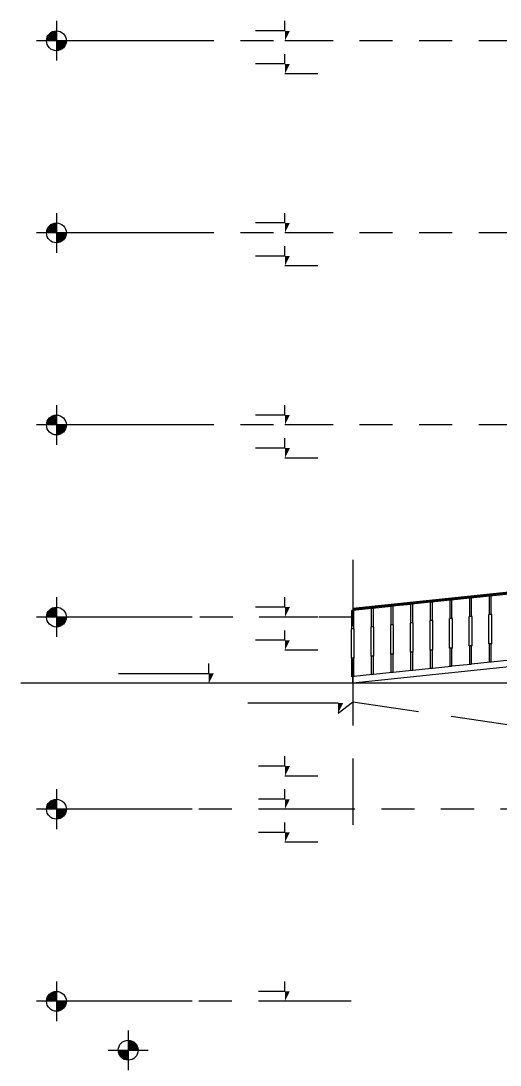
# Model space of a CAD drawing. Header units: metres. Extents: x -220 to 294, y -29 to 18.
# Drawn here: x -186.11 to -184.3, y 10.83 to 14.771 of the extents above; entities that cross this region are included whole.
import ezdxf

# ---------------------------------------------------------------- set-up
doc = ezdxf.new("R2010")
doc.units = ezdxf.units.M
doc.header["$MEASUREMENT"] = 0
doc.linetypes.add('DASHED2', pattern=[0.375, 0.25, -0.125])
doc.linetypes.add('DASHED4', pattern=[0.1875, 0.125, -0.0625])
for name, color, linetype in [('Cizgi', 7, 'Continuous'), ('Kesit_Kot', 7, 'Continuous'), ('Rota', 7, 'Continuous'), ('Standart', 7, 'Continuous'), ('Tarama', 7, 'Continuous')]:
    doc.layers.add(name, color=color, linetype=linetype)

msp = doc.modelspace()

# ---------------------------------------------------------------- hatches: boundary and pattern name
at = {"layer": 'Kesit_Kot', "linetype": 'Continuous', "lineweight": -3}
for points in [[(-185.113, 14.6962), (-185.0942, 14.7337), (-185.113, 14.7337)], [(-185.113, 14.5712), (-185.0942, 14.6087), (-185.113, 14.6087)], [(-185.113, 13.9712), (-185.0942, 14.0087), (-185.113, 14.0087)], [(-185.113, 13.8462), (-185.0942, 13.8837), (-185.113, 13.8837)], [(-185.113, 13.2462), (-185.0942, 13.2837), (-185.113, 13.2837)], [(-185.113, 13.1212), (-185.0942, 13.1587), (-185.113, 13.1587)], [(-185.113, 12.5212), (-185.0942, 12.5587), (-185.113, 12.5587)], [(-185.113, 12.3962), (-185.0942, 12.4337), (-185.113, 12.4337)], [(-185.4004, 12.2712), (-185.3817, 12.3087), (-185.4004, 12.3087)], [(-184.9119, 12.1592), (-184.8932, 12.1967), (-184.9119, 12.1967)], [(-185.113, 11.9212), (-185.0942, 11.9587), (-185.113, 11.9587)], [(-185.113, 11.7962), (-185.0942, 11.8337), (-185.113, 11.8337)], [(-185.113, 11.6712), (-185.0942, 11.7087), (-185.113, 11.7087)], [(-185.113, 11.0712), (-185.0942, 11.1087), (-185.113, 11.1087)]]:
    msp.add_hatch(color=251, dxfattribs=at).paths.add_polyline_path(points)
at = {"layer": 'Tarama', "linetype": 'Continuous', "lineweight": -3}
for color, points in [(251, [(-186.0134, 14.6962), (-186.0131, 14.7004), (-186.0124, 14.7046), (-186.0113, 14.7086), (-186.0097, 14.7125), (-186.0076, 14.7162), (-186.0052, 14.7196), (-186.0024, 14.7228), (-185.9993, 14.7256), (-185.9958, 14.728), (-185.9921, 14.73), (-185.9883, 14.7316), (-185.9842, 14.7328), (-185.9801, 14.7335), (-185.9759, 14.7337), (-185.9759, 14.6962)]), (251, [(-185.9384, 14.6962), (-185.9386, 14.6921), (-185.9393, 14.6879), (-185.9405, 14.6839), (-185.9421, 14.68), (-185.9441, 14.6763), (-185.9466, 14.6729), (-185.9494, 14.6697), (-185.9525, 14.6669), (-185.9559, 14.6645), (-185.9596, 14.6625), (-185.9635, 14.6609), (-185.9675, 14.6597), (-185.9717, 14.659), (-185.9759, 14.6587), (-185.9759, 14.6962)]), (251, [(-186.0134, 13.9712), (-186.0131, 13.9754), (-186.0124, 13.9796), (-186.0113, 13.9836), (-186.0097, 13.9875), (-186.0076, 13.9912), (-186.0052, 13.9946), (-186.0024, 13.9978), (-185.9993, 14.0006), (-185.9958, 14.003), (-185.9921, 14.005), (-185.9883, 14.0066), (-185.9842, 14.0078), (-185.9801, 14.0085), (-185.9759, 14.0087), (-185.9759, 13.9712)]), (251, [(-185.9384, 13.9712), (-185.9386, 13.9671), (-185.9393, 13.9629), (-185.9405, 13.9589), (-185.9421, 13.955), (-185.9441, 13.9513), (-185.9466, 13.9479), (-185.9494, 13.9447), (-185.9525, 13.9419), (-185.9559, 13.9395), (-185.9596, 13.9375), (-185.9635, 13.9359), (-185.9675, 13.9347), (-185.9717, 13.934), (-185.9759, 13.9337), (-185.9759, 13.9712)]), (251, [(-186.0134, 13.2462), (-186.0131, 13.2504), (-186.0124, 13.2546), (-186.0113, 13.2586), (-186.0097, 13.2625), (-186.0076, 13.2662), (-186.0052, 13.2696), (-186.0024, 13.2728), (-185.9993, 13.2756), (-185.9958, 13.278), (-185.9921, 13.28), (-185.9883, 13.2816), (-185.9842, 13.2828), (-185.9801, 13.2835), (-185.9759, 13.2837), (-185.9759, 13.2462)]), (251, [(-185.9384, 13.2462), (-185.9386, 13.2421), (-185.9393, 13.2379), (-185.9405, 13.2339), (-185.9421, 13.23), (-185.9441, 13.2263), (-185.9466, 13.2229), (-185.9494, 13.2197), (-185.9525, 13.2169), (-185.9559, 13.2145), (-185.9596, 13.2125), (-185.9635, 13.2109), (-185.9675, 13.2097), (-185.9717, 13.209), (-185.9759, 13.2087), (-185.9759, 13.2462)]), (251, [(-186.0134, 12.5212), (-186.0131, 12.5254), (-186.0124, 12.5296), (-186.0113, 12.5336), (-186.0097, 12.5375), (-186.0076, 12.5412), (-186.0052, 12.5446), (-186.0024, 12.5478), (-185.9993, 12.5506), (-185.9958, 12.553), (-185.9921, 12.555), (-185.9883, 12.5566), (-185.9842, 12.5578), (-185.9801, 12.5585), (-185.9759, 12.5587), (-185.9759, 12.5212)]), (251, [(-185.9384, 12.5212), (-185.9386, 12.5171), (-185.9393, 12.5129), (-185.9405, 12.5089), (-185.9421, 12.505), (-185.9441, 12.5013), (-185.9466, 12.4979), (-185.9494, 12.4947), (-185.9525, 12.4919), (-185.9559, 12.4895), (-185.9596, 12.4875), (-185.9635, 12.4859), (-185.9675, 12.4847), (-185.9717, 12.484), (-185.9759, 12.4837), (-185.9759, 12.5212)]), (251, [(-186.0134, 11.7962), (-186.0131, 11.8004), (-186.0124, 11.8046), (-186.0113, 11.8086), (-186.0097, 11.8125), (-186.0076, 11.8162), (-186.0052, 11.8196), (-186.0024, 11.8228), (-185.9993, 11.8256), (-185.9958, 11.828), (-185.9921, 11.83), (-185.9883, 11.8316), (-185.9842, 11.8328), (-185.9801, 11.8335), (-185.9759, 11.8337), (-185.9759, 11.7962)]), (251, [(-185.9384, 11.7962), (-185.9386, 11.7921), (-185.9393, 11.7879), (-185.9405, 11.7839), (-185.9421, 11.78), (-185.9441, 11.7763), (-185.9466, 11.7729), (-185.9494, 11.7697), (-185.9525, 11.7669), (-185.9559, 11.7645), (-185.9596, 11.7625), (-185.9635, 11.7609), (-185.9675, 11.7597), (-185.9717, 11.759), (-185.9759, 11.7587), (-185.9759, 11.7962)]), (251, [(-186.0134, 11.0712), (-186.0131, 11.0754), (-186.0124, 11.0796), (-186.0113, 11.0836), (-186.0097, 11.0875), (-186.0076, 11.0912), (-186.0052, 11.0946), (-186.0024, 11.0978), (-185.9993, 11.1006), (-185.9958, 11.103), (-185.9921, 11.105), (-185.9883, 11.1066), (-185.9842, 11.1078), (-185.9801, 11.1085), (-185.9759, 11.1087), (-185.9759, 11.0712)]), (251, [(-185.9384, 11.0712), (-185.9386, 11.0671), (-185.9393, 11.0629), (-185.9405, 11.0589), (-185.9421, 11.055), (-185.9441, 11.0513), (-185.9466, 11.0479), (-185.9494, 11.0447), (-185.9525, 11.0419), (-185.9559, 11.0395), (-185.9596, 11.0375), (-185.9635, 11.0359), (-185.9675, 11.0347), (-185.9717, 11.034), (-185.9759, 11.0337), (-185.9759, 11.0712)]), (216, [(-185.7049, 10.9241), (-185.7007, 10.9239), (-185.6965, 10.9232), (-185.6925, 10.922), (-185.6886, 10.9204), (-185.6849, 10.9184), (-185.6815, 10.9159), (-185.6784, 10.9131), (-185.6756, 10.91), (-185.6731, 10.9066), (-185.6711, 10.9029), (-185.6695, 10.899), (-185.6683, 10.8949), (-185.6676, 10.8908), (-185.6674, 10.8866), (-185.7049, 10.8866)]), (216, [(-185.7049, 10.8491), (-185.7091, 10.8493), (-185.7132, 10.85), (-185.7173, 10.8512), (-185.7211, 10.8528), (-185.7248, 10.8548), (-185.7283, 10.8573), (-185.7314, 10.8601), (-185.7342, 10.8632), (-185.7366, 10.8667), (-185.7387, 10.8703), (-185.7403, 10.8742), (-185.7414, 10.8783), (-185.7421, 10.8824), (-185.7424, 10.8866), (-185.7049, 10.8866)])]:
    msp.add_hatch(color=color, dxfattribs=at).paths.add_polyline_path(points)

# ---------------------------------------------------------------- linework, layer by layer
at = {"layer": 'Cizgi', "color": 251, "linetype": 'DASHED4', "lineweight": -3}
for points in [[(-184.2561, 14.6962), (-185.613, 14.6962)], [(-184.2561, 13.9712), (-185.613, 13.9712)], [(-184.2561, 13.2462), (-185.613, 13.2462)], [(-184.8596, 12.5212), (-185.613, 12.5212)], [(-184.863, 11.7962), (-185.613, 11.7962)], [(-179.2236, 11.7962), (-184.863, 11.7962)], [(-184.863, 11.0712), (-185.613, 11.0712)]]:
    msp.add_lwpolyline(points, dxfattribs=at)
at = {"layer": 'Cizgi', "color": 251, "linetype": 'Continuous', "lineweight": -3}
for points in [[(-182.7061, 12.7752), (-184.8561, 12.5502)], [(-183.8811, 12.6561), (-184.8561, 12.5541)], [(-184.5631, 12.5769), (-184.6337, 12.5695)], [(-184.5596, 12.5773), (-184.5631, 12.5769)], [(-184.5631, 12.5078), (-184.5631, 12.5769)], [(-184.4889, 12.5847), (-184.5596, 12.5773)], [(-184.556, 12.5773), (-184.5596, 12.5773)], [(-184.556, 12.5078), (-184.556, 12.5773)], [(-184.4854, 12.585), (-184.4889, 12.5847)], [(-184.4889, 12.5156), (-184.4889, 12.5847)], [(-184.4148, 12.5924), (-184.4854, 12.585)], [(-184.4819, 12.585), (-184.4854, 12.585)], [(-184.4819, 12.5156), (-184.4819, 12.585)], [(-184.4113, 12.5928), (-184.4148, 12.5924)], [(-184.4148, 12.5234), (-184.4148, 12.5924)], [(-184.3407, 12.6002), (-184.4113, 12.5928)], [(-184.4077, 12.5928), (-184.4113, 12.5928)], [(-184.4077, 12.5234), (-184.4077, 12.5928)], [(-184.3371, 12.6006), (-184.3407, 12.6002)], [(-184.3407, 12.5311), (-184.3407, 12.6002)], [(-184.2665, 12.6079), (-184.3371, 12.6006)], [(-184.3336, 12.6006), (-184.3371, 12.6006)], [(-184.3336, 12.5311), (-184.3336, 12.6006)], [(-184.8596, 12.4768), (-184.8596, 12.5462)], [(-184.8561, 12.5462), (-184.8596, 12.5462)], [(-184.8561, 12.5541), (-184.8561, 12.5502)], [(-184.7855, 12.5536), (-184.8561, 12.5462)], [(-184.8561, 12.5502), (-184.8561, 12.5462)], [(-184.8526, 12.5462), (-184.8561, 12.5462)], [(-184.8526, 12.4768), (-184.8526, 12.5462)], [(-184.782, 12.554), (-184.7855, 12.5536)], [(-184.7855, 12.4846), (-184.7855, 12.5536)], [(-184.7114, 12.5614), (-184.782, 12.554)], [(-184.7784, 12.554), (-184.782, 12.554)], [(-184.7784, 12.4846), (-184.7784, 12.554)], [(-184.7078, 12.5618), (-184.7114, 12.5614)], [(-184.7114, 12.4923), (-184.7114, 12.5614)], [(-184.6372, 12.5692), (-184.7078, 12.5618)], [(-184.7043, 12.5618), (-184.7078, 12.5618)], [(-184.7043, 12.4923), (-184.7043, 12.5618)], [(-184.6337, 12.5695), (-184.6372, 12.5692)], [(-184.6372, 12.5001), (-184.6372, 12.5692)], [(-184.6302, 12.5695), (-184.6337, 12.5695)], [(-184.6302, 12.5001), (-184.6302, 12.5695)], [(-184.639, 12.389), (-184.639, 12.5001)], [(-184.6372, 12.5001), (-184.639, 12.5001)], [(-184.6302, 12.5001), (-184.6372, 12.5001)], [(-184.6284, 12.5001), (-184.6302, 12.5001)], [(-184.6284, 12.389), (-184.6284, 12.5001)], [(-184.5649, 12.3967), (-184.5649, 12.5078)], [(-184.5631, 12.5078), (-184.5649, 12.5078)], [(-184.556, 12.5078), (-184.5631, 12.5078)], [(-184.5542, 12.5078), (-184.556, 12.5078)], [(-184.5542, 12.3967), (-184.5542, 12.5078)], [(-184.4907, 12.4045), (-184.4907, 12.5156)], [(-184.4889, 12.5156), (-184.4907, 12.5156)], [(-184.4819, 12.5156), (-184.4889, 12.5156)], [(-184.4801, 12.5156), (-184.4819, 12.5156)], [(-184.4801, 12.4045), (-184.4801, 12.5156)], [(-184.4166, 12.4122), (-184.4166, 12.5234)], [(-184.4148, 12.5234), (-184.4166, 12.5234)], [(-184.4077, 12.5234), (-184.4148, 12.5234)], [(-184.406, 12.5234), (-184.4077, 12.5234)], [(-184.406, 12.4122), (-184.406, 12.5234)], [(-184.3424, 12.42), (-184.3424, 12.5311)], [(-184.3407, 12.5311), (-184.3424, 12.5311)], [(-184.3336, 12.5311), (-184.3407, 12.5311)], [(-184.3318, 12.5311), (-184.3336, 12.5311)], [(-184.3318, 12.42), (-184.3318, 12.5311)], [(-184.8614, 12.3657), (-184.8614, 12.4768)], [(-184.8596, 12.4768), (-184.8614, 12.4768)], [(-184.8526, 12.4768), (-184.8596, 12.4768)], [(-184.8508, 12.4768), (-184.8526, 12.4768)], [(-184.8508, 12.3657), (-184.8508, 12.4768)], [(-184.7873, 12.3735), (-184.7873, 12.4846)], [(-184.7855, 12.4846), (-184.7873, 12.4846)], [(-184.7784, 12.4846), (-184.7855, 12.4846)], [(-184.7767, 12.4846), (-184.7784, 12.4846)], [(-184.7767, 12.3735), (-184.7767, 12.4846)], [(-184.7131, 12.3812), (-184.7131, 12.4923)], [(-184.7114, 12.4923), (-184.7131, 12.4923)], [(-184.7043, 12.4923), (-184.7114, 12.4923)], [(-184.7025, 12.4923), (-184.7043, 12.4923)], [(-184.7025, 12.3812), (-184.7025, 12.4923)], [(-184.3407, 12.42), (-184.3424, 12.42)], [(-184.3407, 12.3506), (-184.3407, 12.42)], [(-184.3336, 12.42), (-184.3407, 12.42)], [(-184.3336, 12.3509), (-184.3336, 12.42)], [(-184.3318, 12.42), (-184.3336, 12.42)], [(-184.7114, 12.3812), (-184.7131, 12.3812)], [(-184.7114, 12.3118), (-184.7114, 12.3812)], [(-184.7043, 12.3812), (-184.7114, 12.3812)], [(-184.7043, 12.3121), (-184.7043, 12.3812)], [(-184.7025, 12.3812), (-184.7043, 12.3812)], [(-184.6372, 12.389), (-184.639, 12.389)], [(-184.6372, 12.3195), (-184.6372, 12.389)], [(-184.6302, 12.389), (-184.6372, 12.389)], [(-184.6302, 12.3199), (-184.6302, 12.389)], [(-184.6284, 12.389), (-184.6302, 12.389)], [(-184.5631, 12.3967), (-184.5649, 12.3967)], [(-184.5631, 12.3273), (-184.5631, 12.3967)], [(-184.556, 12.3967), (-184.5631, 12.3967)], [(-184.556, 12.3277), (-184.556, 12.3967)], [(-184.5542, 12.3967), (-184.556, 12.3967)], [(-184.4889, 12.4045), (-184.4907, 12.4045)], [(-184.4889, 12.335), (-184.4889, 12.4045)], [(-184.4819, 12.4045), (-184.4889, 12.4045)], [(-184.4819, 12.3354), (-184.4819, 12.4045)], [(-184.4801, 12.4045), (-184.4819, 12.4045)], [(-184.4148, 12.4122), (-184.4166, 12.4122)], [(-184.4148, 12.3428), (-184.4148, 12.4122)], [(-184.4077, 12.4122), (-184.4148, 12.4122)], [(-184.4077, 12.3432), (-184.4077, 12.4122)], [(-184.406, 12.4122), (-184.4077, 12.4122)], [(-184.8596, 12.3657), (-184.8614, 12.3657)], [(-184.8596, 12.2962), (-184.8596, 12.3657)], [(-184.8526, 12.3657), (-184.8596, 12.3657)], [(-183.8811, 12.3733), (-184.8561, 12.2712)], [(-184.8526, 12.2966), (-184.8526, 12.3657)], [(-184.8508, 12.3657), (-184.8526, 12.3657)], [(-184.7855, 12.3735), (-184.7873, 12.3735)], [(-184.7855, 12.304), (-184.7855, 12.3735)], [(-184.7784, 12.3735), (-184.7855, 12.3735)], [(-184.7784, 12.3044), (-184.7784, 12.3735)], [(-184.7767, 12.3735), (-184.7784, 12.3735)], [(-184.4854, 12.335), (-184.556, 12.3277)], [(-184.4854, 12.335), (-184.4889, 12.335)], [(-184.4819, 12.3354), (-184.4854, 12.335)], [(-184.4113, 12.3428), (-184.4819, 12.3354)], [(-184.4113, 12.3428), (-184.4148, 12.3428)], [(-184.4077, 12.3432), (-184.4113, 12.3428)], [(-184.3371, 12.3506), (-184.4077, 12.3432)], [(-184.3371, 12.3506), (-184.3407, 12.3506)], [(-184.3336, 12.3509), (-184.3371, 12.3506)], [(-184.263, 12.3583), (-184.3336, 12.3509)], [(-184.8561, 12.2962), (-184.8596, 12.2962)], [(-184.8526, 12.2966), (-184.8561, 12.2962)], [(-184.8561, 12.2712), (-184.8561, 12.2962)], [(-184.782, 12.304), (-184.8526, 12.2966)], [(-184.782, 12.304), (-184.7855, 12.304)], [(-184.7784, 12.3044), (-184.782, 12.304)], [(-184.7078, 12.3118), (-184.7784, 12.3044)], [(-184.7078, 12.3118), (-184.7114, 12.3118)], [(-184.7043, 12.3121), (-184.7078, 12.3118)], [(-184.6337, 12.3195), (-184.7043, 12.3121)], [(-184.6337, 12.3195), (-184.6372, 12.3195)], [(-184.6302, 12.3199), (-184.6337, 12.3195)], [(-184.5596, 12.3273), (-184.6302, 12.3199)], [(-184.5596, 12.3273), (-184.5631, 12.3273)], [(-184.556, 12.3277), (-184.5596, 12.3273)], [(-183.8811, 12.2712), (-186.1102, 12.2712)]]:
    msp.add_lwpolyline(points, dxfattribs=at)
at = {"layer": 'Cizgi', "color": 251, "linetype": 'DASHED2', "lineweight": -3}
msp.add_lwpolyline([(-184.8561, 12.7375), (-184.8561, 11.6712)], dxfattribs=at)
at = {"layer": 'Kesit_Kot', "color": 251, "linetype": 'Continuous', "lineweight": -3}
for points in [[(-185.113, 14.7337), (-185.113, 14.7712)], [(-185.113, 14.7337), (-185.2234, 14.7337)], [(-184.988, 14.6962), (-185.113, 14.6962)], [(-185.113, 14.6087), (-185.113, 14.6462)], [(-185.113, 14.6087), (-185.2234, 14.6087)], [(-184.988, 14.5712), (-185.113, 14.5712)], [(-185.113, 14.0087), (-185.113, 14.0462)], [(-185.113, 14.0087), (-185.2234, 14.0087)], [(-184.988, 13.9712), (-185.113, 13.9712)], [(-185.113, 13.8837), (-185.113, 13.9212)], [(-185.113, 13.8837), (-185.2234, 13.8837)], [(-184.988, 13.8462), (-185.113, 13.8462)], [(-185.113, 13.2837), (-185.113, 13.3212)], [(-185.113, 13.2837), (-185.2234, 13.2837)], [(-184.988, 13.2462), (-185.113, 13.2462)], [(-185.113, 13.1587), (-185.113, 13.1962)], [(-185.113, 13.1587), (-185.2234, 13.1587)], [(-184.988, 13.1212), (-185.113, 13.1212)], [(-185.113, 12.5587), (-185.113, 12.5962)], [(-185.113, 12.5587), (-185.2234, 12.5587)], [(-184.988, 12.5212), (-185.113, 12.5212)], [(-185.113, 12.4337), (-185.113, 12.4712)], [(-185.113, 12.4337), (-185.2234, 12.4337)], [(-184.988, 12.3962), (-185.113, 12.3962)], [(-185.4004, 12.3087), (-185.4004, 12.3462)], [(-185.741, 12.3087), (-185.4004, 12.3087)], [(-184.9119, 12.1967), (-185.2525, 12.1967)], [(-184.9119, 12.1592), (-184.8578, 12.2001)], [(-185.113, 11.9587), (-185.113, 11.9962)], [(-185.113, 11.9587), (-185.2125, 11.9587)], [(-184.988, 11.9212), (-185.113, 11.9212)], [(-185.113, 11.8337), (-185.113, 11.8712)], [(-185.113, 11.8337), (-185.2125, 11.8337)], [(-184.988, 11.7962), (-185.113, 11.7962)], [(-185.113, 11.7087), (-185.113, 11.7462)], [(-185.113, 11.7087), (-185.2125, 11.7087)], [(-184.988, 11.6712), (-185.113, 11.6712)], [(-185.113, 11.1087), (-185.113, 11.1462)], [(-185.113, 11.1087), (-185.2125, 11.1087)], [(-184.988, 11.0712), (-185.113, 11.0712)]]:
    msp.add_lwpolyline(points, dxfattribs=at)
at = {"layer": 'Rota', "color": 251, "linetype": 'DASHED2', "lineweight": -3}
for points in [[(-184.8561, 12.2712), (-184.8561, 12.2012)], [(-184.8561, 12.2012), (-183.8811, 12.0587)]]:
    msp.add_lwpolyline(points, dxfattribs=at)
at = {"layer": 'Standart', "color": 251, "linetype": 'Continuous', "lineweight": -3}
for points in [[(-185.9759, 14.7712), (-185.9759, 14.6212)], [(-185.9009, 14.6962), (-186.0509, 14.6962)], [(-185.463, 14.6962), (-185.9009, 14.6962)], [(-185.9759, 14.0462), (-185.9759, 13.8962)], [(-185.9009, 13.9712), (-186.0509, 13.9712)], [(-185.463, 13.9712), (-185.9009, 13.9712)], [(-185.9759, 13.3212), (-185.9759, 13.1712)], [(-185.9009, 13.2462), (-186.0509, 13.2462)], [(-185.463, 13.2462), (-185.9009, 13.2462)], [(-185.9759, 12.5962), (-185.9759, 12.4462)], [(-185.9009, 12.5212), (-186.0509, 12.5212)], [(-185.463, 12.5212), (-185.9009, 12.5212)], [(-185.9759, 11.8712), (-185.9759, 11.7212)], [(-185.9009, 11.7962), (-186.0509, 11.7962)], [(-185.463, 11.7962), (-185.9009, 11.7962)], [(-185.9759, 11.1462), (-185.9759, 10.9962)], [(-185.9009, 11.0712), (-186.0509, 11.0712)], [(-185.463, 11.0712), (-185.9009, 11.0712)], [(-185.7049, 10.9616), (-185.7049, 10.8116)], [(-185.7799, 10.8866), (-185.6299, 10.8866)]]:
    msp.add_lwpolyline(points, dxfattribs=at)
at = {"layer": 'Standart', "color": 216, "linetype": 'Continuous', "lineweight": -3}
for centre in [(-185.9759, 14.6962), (-185.9759, 13.9712), (-185.9759, 13.2462), (-185.9759, 12.5212), (-185.9759, 11.7962), (-185.9759, 11.0712), (-185.7049, 10.8866)]:
    msp.add_circle(centre, 0.0375, dxfattribs=at)

doc.saveas('drawing.dxf')
